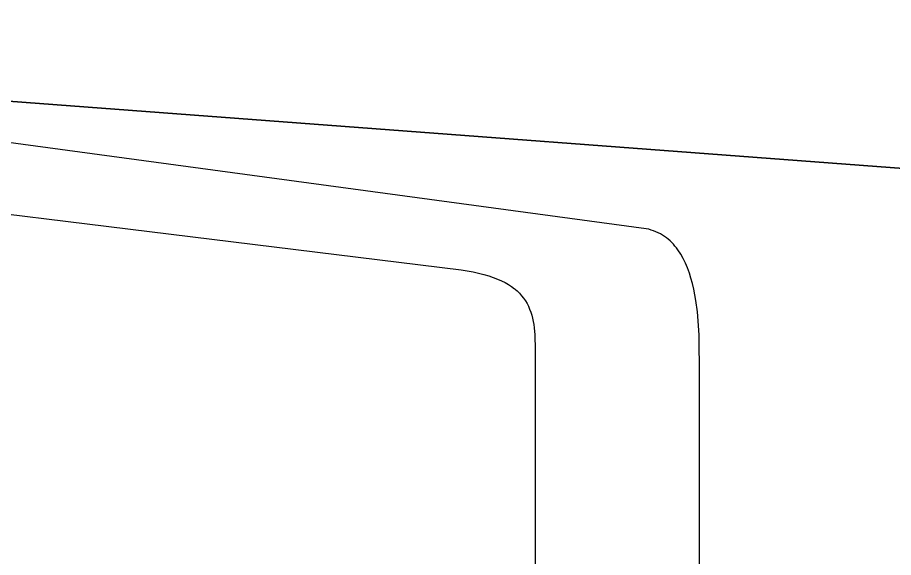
# Model space of a CAD drawing. Header units: millimetres. Extents: x 0 to 1824, y -1116 to 893.
# Drawn here: x 538.4 to 617.8, y 62.6 to 111.5 of the extents above; entities that cross this region are included whole.
import ezdxf

# ---------------------------------------------------------------- set-up
doc = ezdxf.new("R2010")
doc.units = ezdxf.units.MM
doc.layers.add('Blocks', color=7, linetype='Continuous')
doc.layers.add('Blocks$Inner', color=7, linetype='Continuous', lineweight=25, true_color=0x007f00)
doc.layers.add('Blocks$Outline', color=7, linetype='Continuous', lineweight=35, true_color=0xff3f3f)

# ---------------------------------------------------------------- blocks, each defined once
blk = doc.blocks.new('Oxford Low Office Chair Front')
at = {"layer": 'Blocks$Inner'}
for points in [[(700.255, 91.698), (472.923, 108.797), (439.588, 110.903), (414.2, 111.523), (390.576, 111.492), (377.053, 111.209)], [(424.35, 107.62), (578.639, 88.662), (579.728, 88.468), (580.693, 88.236), (581.131, 88.106), (581.541, 87.966), (581.924, 87.818), (582.281, 87.66), (582.612, 87.493), (582.92, 87.318), (583.203, 87.133), (583.464, 86.94), (583.525, 86.89), (583.586, 86.84), (583.703, 86.738), (583.921, 86.528), (584.12, 86.31), (584.299, 86.083), (584.461, 85.848), (584.605, 85.605), (584.67, 85.48), (584.733, 85.354), (584.846, 85.096), (584.945, 84.829), (585.03, 84.555), (585.102, 84.273), (585.163, 83.983), (585.214, 83.687), (585.255, 83.383), (585.311, 82.754), (585.347, 81.413), (585.347, 61.465)], [(600.254, 61.465), (600.254, 78.997), (600.204, 82.748), (600.047, 84.841), (599.909, 85.885), (599.718, 86.908), (599.602, 87.406), (599.469, 87.893), (599.32, 88.365), (599.153, 88.823), (598.968, 89.263), (598.762, 89.683), (598.536, 90.083), (598.289, 90.458), (598.157, 90.636), (598.018, 90.808), (597.874, 90.973), (597.724, 91.131), (597.568, 91.281), (597.406, 91.424), (597.237, 91.559), (597.062, 91.686), (596.879, 91.804), (596.691, 91.914), (596.495, 92.015), (596.292, 92.107), (596.083, 92.19), (595.865, 92.263), (595.641, 92.326), (595.409, 92.379), (475.981, 108.541)]]:
    blk.add_lwpolyline(points, dxfattribs=at)
at = {"layer": 'Blocks$Outline'}
blk.add_lwpolyline([(428.201, 111.181), (439.588, 110.903), (472.923, 108.797), (700.255, 91.698)], dxfattribs=at)

msp = doc.modelspace()

# ---------------------------------------------------------------- block references
at = {"layer": 'Blocks'}
msp.add_blockref('Oxford Low Office Chair Front', (0, 0), dxfattribs=at)

doc.saveas('drawing.dxf')
